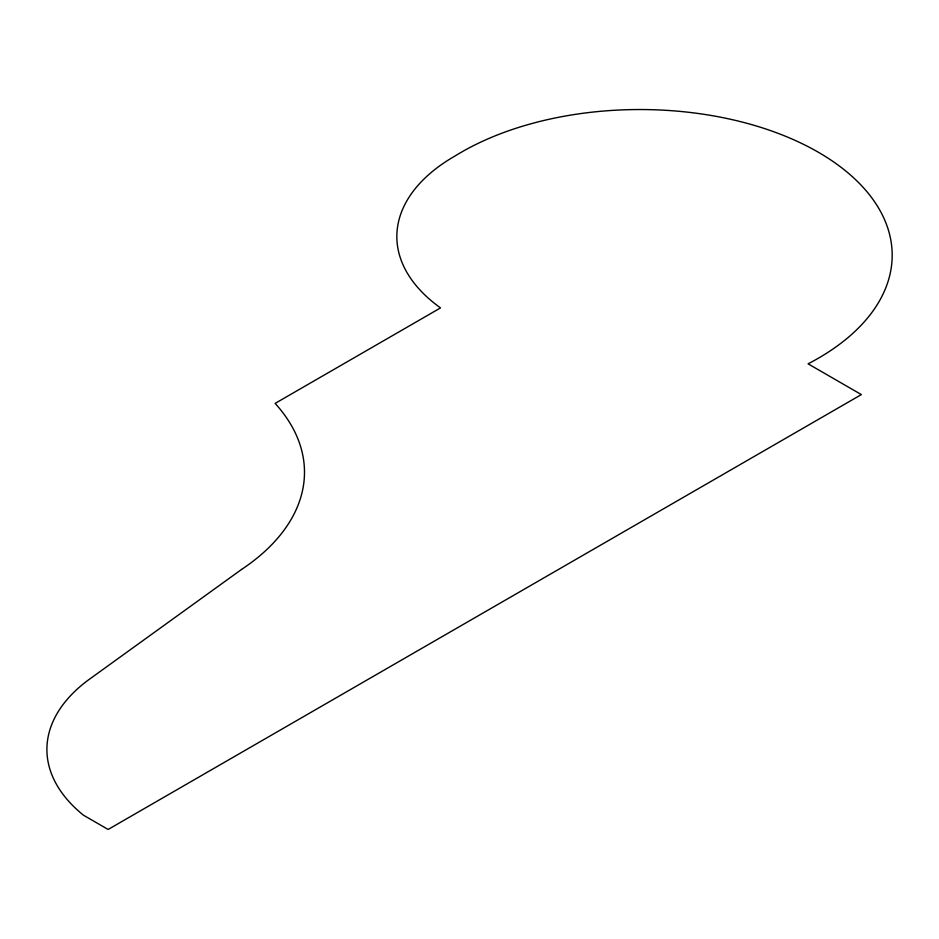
<?xml version="1.0" encoding="UTF-8"?>
<svg xmlns="http://www.w3.org/2000/svg" width="939" height="939" viewBox="0 0 939 939"><rect width="100%" height="100%" fill="white"/><g stroke="black" fill="none" stroke-linecap="round" stroke-linejoin="round"><path stroke-width="1.41" d="M241.534 569.468L88.419 679.953A195.441 112.833 0 0 0 83.548 815.263L108.138 829.454L861.356 394.591L808.08 363.827A252.38 145.709 0 0 0 819.97 153.198A252.38 145.709 0 0 0 454.981 156.027A196.497 113.443 0 0 0 440.532 307.898L275.127 403.394A256.77 148.245 0 0 1 241.534 569.468"/></g></svg>
